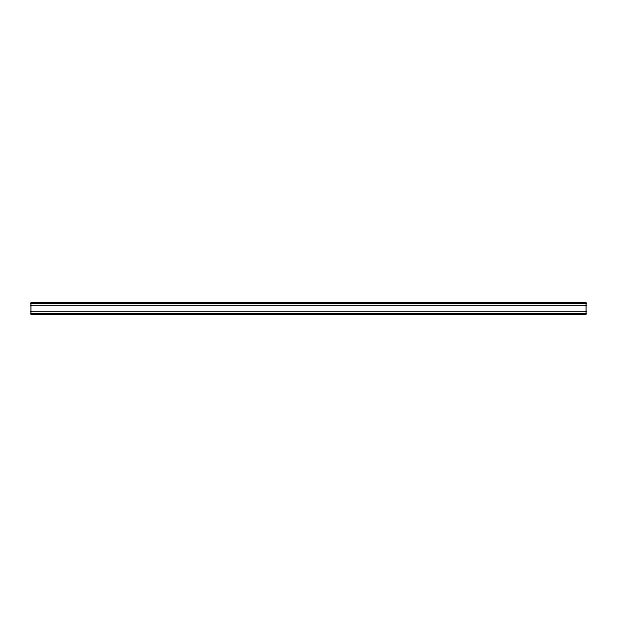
<?xml version="1.0" encoding="UTF-8"?>
<svg xmlns="http://www.w3.org/2000/svg" width="617" height="617" viewBox="0 0 617 617"><rect width="100%" height="100%" fill="white"/><g stroke="black" fill="none" stroke-linecap="round" stroke-linejoin="round"><path stroke-width="0.93" d="M30.85 303.124L586.15 303.124M30.85 303.202L586.15 303.202M30.85 305.492L586.15 305.492M30.85 311.508L586.15 311.508M30.85 313.798L586.15 313.798M30.85 313.876L586.15 313.876M586.15 303.009L30.85 303.009L30.85 313.991L586.15 313.991L586.15 303.009"/></g></svg>
